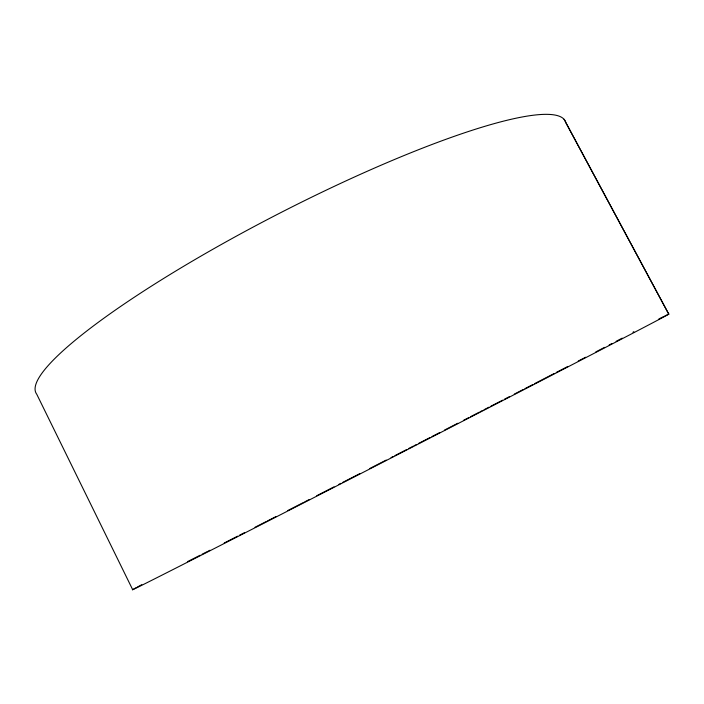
<?xml version="1.0" encoding="UTF-8"?>
<svg xmlns="http://www.w3.org/2000/svg" width="704" height="704" viewBox="0 0 704 704"><rect width="100%" height="100%" fill="white"/><g stroke="black" fill="none" stroke-linecap="round" stroke-linejoin="round"><path stroke-width="1.06" d="M564.045 119.284L668.8 314.195L565.902 122.734A297.528 48.585 -27.2 0 0 279.602 213.224A297.528 48.585 -27.2 0 0 36.731 394.205L132.66 589.644M664.682 316.061A301.576 1.021 -27.2 0 1 442.42 431.622L389.418 458.876A301.576 1.021 -27.2 0 1 136.294 587.62M137.21 587.127A301.576 1.021 -27.2 0 1 141.794 584.69M658.9 318.921A301.576 1.021 -27.2 0 1 663.714 316.536M622.213 338.131A262.284 0.845 -27.2 0 1 616.106 341.334M611.811 343.578A262.284 0.845 -27.2 0 1 609.145 344.978M604.534 347.38A262.284 0.845 -27.2 0 1 595.795 351.93M585.561 357.245A262.284 0.845 -27.2 0 1 583.572 358.283M582.701 358.732A262.284 0.845 -27.2 0 1 578.222 361.055M567.855 366.432A262.284 0.845 -27.2 0 1 556.266 372.434M554.259 373.472A262.284 0.845 -27.2 0 1 534.53 383.671M532.646 384.648A262.284 0.845 -27.2 0 1 524.964 388.617M523.002 389.629A262.284 0.845 -27.2 0 1 514.29 394.126M509.458 396.625A262.284 0.845 -27.2 0 1 504.548 399.159M502.568 400.18A262.284 0.845 -27.2 0 1 500.579 401.201M499.576 401.72A262.284 0.845 -27.2 0 1 490.908 406.19M488.954 407.194A262.284 0.845 -27.2 0 1 484.044 409.728M482.064 410.749A262.284 0.845 -27.2 0 1 480.075 411.778M479.081 412.289A262.284 0.845 -27.2 0 1 470.448 416.742M468.512 417.736A262.284 0.845 -27.2 0 1 463.637 420.244M457.758 423.271A262.284 0.845 -27.2 0 1 444.462 430.118M439.674 432.582A262.284 0.845 -27.2 0 1 431.974 436.542M430.038 437.536A262.284 0.845 -27.2 0 1 418.387 443.529M416.442 444.532A262.284 0.845 -27.2 0 1 414.498 445.535M413.521 446.037A262.284 0.845 -27.2 0 1 408.646 448.536M406.692 449.539A262.284 0.845 -27.2 0 1 394.979 455.567M393.026 456.57A262.284 0.845 -27.2 0 1 391.081 457.574M386.206 460.073A262.284 0.845 -27.2 0 1 369.706 468.547M360.078 473.484A262.284 0.845 -27.2 0 1 342.795 482.354M340.833 483.358A262.284 0.845 -27.2 0 1 338.87 484.37M333.995 486.869A262.284 0.845 -27.2 0 1 325.318 491.313M324.359 491.806A262.284 0.845 -27.2 0 1 316.774 495.695M309.294 499.523A262.284 0.845 -27.2 0 1 304.691 501.882M303.732 502.374A262.284 0.845 -27.2 0 1 287.795 510.532M276.162 516.481A262.284 0.845 -27.2 0 1 267.538 520.89M266.605 521.365A262.284 0.845 -27.2 0 1 255.024 527.278M244.42 532.699A262.284 0.845 -27.2 0 1 239.501 535.207M237.582 536.184A262.284 0.845 -27.2 0 1 224.224 542.986M209.968 550.246A262.284 0.845 -27.2 0 1 208.138 551.17M207.24 551.628A262.284 0.845 -27.2 0 1 202.136 554.224M200.191 555.21A262.284 0.845 -27.2 0 1 187.414 561.669M632.975 332.218A262.284 0.845 -27.2 0 1 633.389 332.147"/></g></svg>
